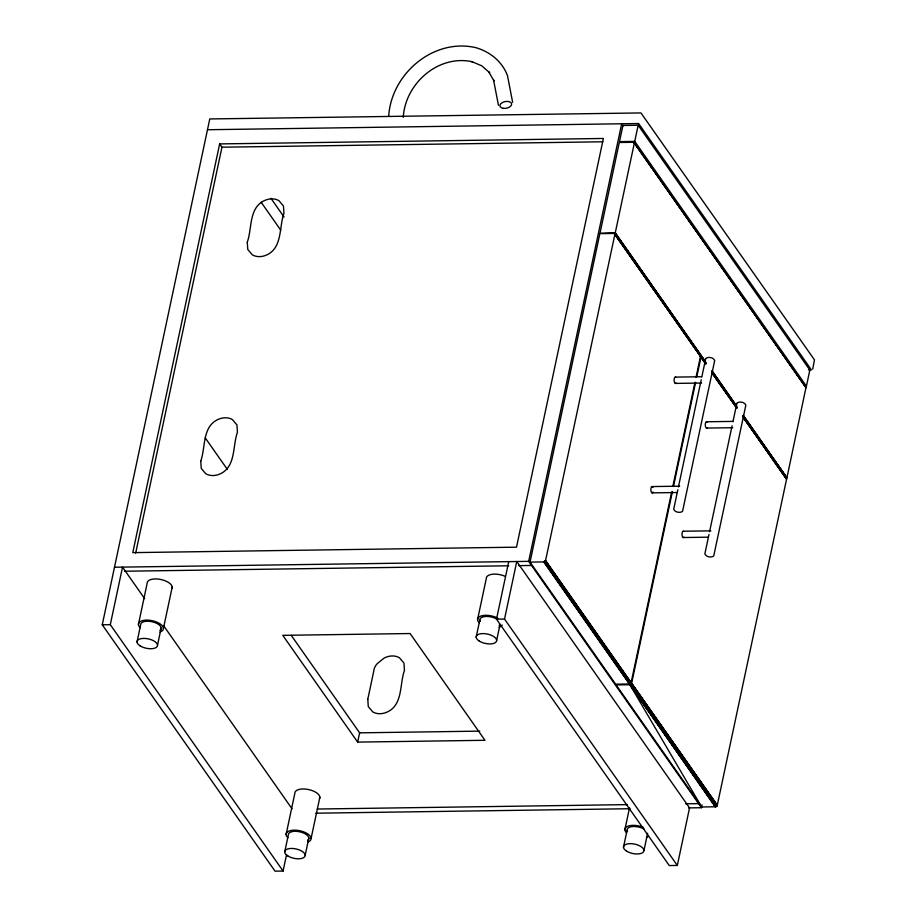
<?xml version="1.0" encoding="UTF-8"?>
<svg xmlns="http://www.w3.org/2000/svg" width="917" height="917" viewBox="0 0 917 917"><rect width="100%" height="100%" fill="white"/><g stroke="black" fill="none" stroke-linecap="round" stroke-linejoin="round"><path stroke-width="1.38" d="M672.413 491.478L631.63 683.314L629.864 684.724L616.121 684.93L701.711 806.994L715.466 806.777L717.289 805.16L786.568 479.213L785.823 478.342M743.251 415.573L786.901 477.883L805.997 387.49L633.75 142.284L619.284 142.49L599.982 233.296L615.284 232.7L634.335 143.086L633.75 142.284M786.901 477.883L742.976 415.722M286.574 854.587L283.078 871.035L275.031 871.15L102.257 624.786L209.775 118.946L640.96 112.94L814.456 359.842L812.714 369.173M283.078 871.035L110.292 624.672L122.534 567.107L144.645 598.641M219.656 143.912L132.782 552.63L516.5 547.174L603.375 138.467L219.656 143.912L221.96 147.201L135.682 553.111M138.421 624.454L147.167 583.269A12.735 5.857 12 0 1 161.06 579.533A12.735 5.857 12 0 1 171.823 588.668M137.023 641.969L140.668 624.809A10.431 4.803 12 0 1 153.38 622.07A10.431 4.803 12 0 1 159.902 630.254M157.529 645.167L161.174 628.007M163.432 628.363L172.19 587.178M388.693 116.264C391.25 74.048 433.065 38.056 475.407 47.569L476.324 47.81C490.286 51.937 502.447 61.829 507.502 75.744L512.649 102.326M403.251 117.342C405.245 83.458 438.452 54.137 472.587 61.806L471.67 61.554L481.78 65.829L489.689 72.741L488.841 71.962L493.976 80.96L493.541 79.917L498.458 105.283M286.093 834.516L294.838 793.331A12.735 5.857 12 0 1 308.731 789.583A12.735 5.857 12 0 1 319.506 798.718M284.694 852.019L288.351 834.86A10.431 4.803 12 0 1 301.051 832.132A10.431 4.803 12 0 1 307.585 840.316M305.201 855.229L308.846 838.069M311.104 838.425L319.861 797.24M357.653 742.105L282.78 635.343L410.094 633.532L484.967 740.294L357.653 742.105L359.624 732.843L291.251 635.366M477.551 619.64L486.308 578.455A12.735 5.857 12 0 1 504.843 576.197M476.164 637.155L479.809 619.995M677.319 865.442L504.533 619.067L516.764 561.513L689.55 807.888L677.319 865.442L669.272 865.556L496.498 619.181L508.729 561.628M496.659 640.353L500.029 624.511M688.598 807.9L701.448 807.717L528.673 561.353L621.669 123.864L623.101 125.904M530.037 562.121L599.856 233.652L614.149 233.445L614.917 234.202L545.615 560.298L543.781 561.915L530.037 562.121L615.639 684.185L629.383 683.967L631.148 682.557L671.634 492.097M634.736 141.39L638.163 125.239L622.93 125.457L619.502 141.608L634.736 141.39L806.421 386.195L809.849 370.055L638.163 125.239M672.826 486.503L694.857 382.87M696.049 377.265L700.508 356.255L699.98 355.532M673.605 485.872L695.625 382.251M696.817 376.646L700.989 357.045L700.347 356.3L704.416 362.112M677.846 489.735L673.697 509.233C674.832 512.328 679.956 513.268 682.523 511.434L714.698 360.53C713.564 357.435 708.44 356.484 705.872 358.318M678.431 486.95L701.23 379.73M701.814 376.944L705.666 358.845M624.867 829.702L629.532 807.739M623.48 847.205L627.125 830.057M708.99 534.428L704.852 553.925C706.079 556.974 711.168 557.949 713.713 556.034L745.853 405.119C744.627 402.082 739.538 401.096 736.993 403.01M709.586 531.642L732.075 425.82M732.97 421.637L736.809 403.537M643.975 850.414L647.62 833.255M701.448 807.717L702.044 804.92M786.843 477.723L743.366 415.412M786.568 477.883L742.965 415.814M207.483 129.733L638.622 123.531L811.396 369.895L808.53 369.941M221.96 147.201L602.813 141.791M675.325 377.105L701.528 376.738M675.405 383.409L701.62 383.042M706.48 421.774L732.694 421.396M706.571 428.067L732.775 427.7M652.056 486.572L679.635 486.182M652.136 492.876L676.964 492.521M683.211 531.23L710.801 530.84M683.303 537.534L708.13 537.179M114.487 567.233L528.673 561.353M124.506 571.234L508.706 565.778M518.701 565.64L531.551 565.457M102.257 624.786L110.292 624.672M496.498 619.181L504.533 619.067M359.624 732.843L479.774 731.136M317.248 809.035L627.159 804.622M685.721 803.796L698.571 803.613M315.826 813.196L630.036 808.725M614.149 233.445L700.508 356.255L614.493 233.514M717.289 805.16L631.63 683.314L717.232 805.367M634.209 142.513L805.997 387.49M633.865 142.307L806.043 387.799M615.261 232.758L705.517 361.665M712.154 370.927L736.729 406.151M615.147 232.907L705.379 361.791M712.051 371.076L736.58 406.277M706.021 363.029L614.871 233.067L705.998 363.098M712.589 372.405L736.523 406.311M711.752 371.293L737.211 407.607M700.668 356.404L705.861 363.797M712.085 372.68L736.844 407.973M743.057 416.845L786.568 478.88M614.275 233.457L705.884 364.015M711.856 372.726L736.855 408.191M742.552 416.387L786.58 479.098M711.752 372.566L735.4 406.277M743.549 417.9L785.938 478.353M545.546 560.505L631.148 682.557M545.466 560.711L631.056 682.764M631.549 683.52L717.14 805.573M545.351 560.917L630.942 682.97M631.435 683.727L717.025 805.779M545.214 561.101L630.804 683.165M631.286 683.91L716.888 805.974M545.053 561.284L630.644 683.337M631.125 684.093L716.727 806.146M544.87 561.445L630.46 683.497M630.953 684.254L716.544 806.307M544.664 561.582L630.266 683.635M630.747 684.391L716.349 806.444M544.457 561.708L630.059 683.761M630.541 684.518L716.131 806.57M544.24 561.8L629.841 683.853M630.323 684.609L715.913 806.662M544.01 561.869L629.612 683.933M701.711 806.994L629.864 684.724L715.237 806.8M543.781 561.915L629.383 683.967M630.094 684.678L715.684 806.731M629.864 684.724L715.466 806.777M270.916 198.267L284.052 216.997M261.139 202.221L280.797 230.247M205.213 437.845L227.347 469.412M163.478 625.497L292.03 808.805M653.007 491.936A3.152 1.238 89.2 0 1 651.253 491.959A3.152 1.238 89.2 0 1 651.185 487.512A3.152 1.238 89.2 0 1 652.938 487.489M676.024 382.974A3.152 1.238 89.2 0 1 674.144 380.681A3.152 1.238 89.2 0 1 675.646 377.208M683.922 537.11A3.152 1.238 89.2 0 1 682.042 534.806A3.152 1.238 89.2 0 1 683.543 531.333M707.179 427.643A3.152 1.238 89.2 0 1 705.288 424.938A3.152 1.238 89.2 0 1 707.11 422.187M140.221 627.721A12.735 5.857 12 0 1 143.545 620.373A12.735 5.857 12 0 1 160.349 624.053A12.735 5.857 12 0 1 159.948 632.042M502.207 625.039A12.735 5.857 12 0 1 499.077 627.217M479.35 622.907A12.735 5.857 12 0 1 481.826 615.743A12.735 5.857 12 0 1 497.908 618.253M500.017 624.42A10.431 4.803 12 0 1 499.043 625.44M480.21 621.325A10.431 4.803 12 0 1 484.749 616.533A10.431 4.803 12 0 1 497.163 619.25M648.33 836.35A12.735 5.857 12 0 1 646.393 837.278M626.666 832.957A12.735 5.857 12 0 1 628.351 826.022A12.735 5.857 12 0 1 643.402 827.432M627.526 831.375A10.431 4.803 12 0 1 632.065 826.595A10.431 4.803 12 0 1 644.479 829.312M287.892 837.771A12.735 5.857 12 0 1 291.216 830.424A12.735 5.857 12 0 1 308.02 834.103A12.735 5.857 12 0 1 307.619 842.093M200.754 461.102L201.247 468.404L205.706 473.699A16.46 13.102 -35 0 0 221.031 473.481C235.99 465.79 232.563 445.628 237.434 432.228L236.941 424.926L232.471 419.631A16.46 13.102 -35 0 0 217.157 419.848C202.198 427.54 205.614 447.702 200.754 461.102M247.281 242.18L247.773 249.481L252.232 254.777A16.46 13.102 -35 0 0 267.558 254.559C282.505 246.868 279.089 226.705 283.949 213.317L283.456 206.004L278.997 200.708A16.46 13.102 -35 0 0 263.683 200.926C248.725 208.618 252.141 228.78 247.281 242.18M367.786 699.27L368.279 706.571L372.738 711.867A16.46 13.102 -35 0 0 388.051 711.649C403.01 703.958 399.594 683.795 404.454 670.407L403.961 663.094L399.503 657.798A16.46 13.102 -35 0 0 384.189 658.016L377.437 663.472A11.508 9.159 -35.1 0 0 373.827 670.843L367.786 699.27M503.341 108.355A5.949 3.393 -11 0 0 511.617 103.816A5.949 3.393 -11 0 0 502.344 102.555A5.949 3.393 -11 0 0 503.341 108.355M140.175 645.912A10.431 4.803 12 0 0 157.231 646.393A10.431 4.803 12 0 0 144.428 638.404A10.431 4.803 12 0 0 140.175 645.912M479.304 641.098A10.431 4.803 12 0 0 496.372 641.568A10.431 4.803 12 0 0 483.557 633.59A10.431 4.803 12 0 0 479.304 641.098M626.62 851.159A10.431 4.803 12 0 0 643.677 851.629A10.431 4.803 12 0 0 630.873 843.651A10.431 4.803 12 0 0 626.62 851.159M287.846 855.974A10.431 4.803 12 0 0 304.902 856.444A10.431 4.803 12 0 0 292.099 848.454A10.431 4.803 12 0 0 287.846 855.974"/></g></svg>
